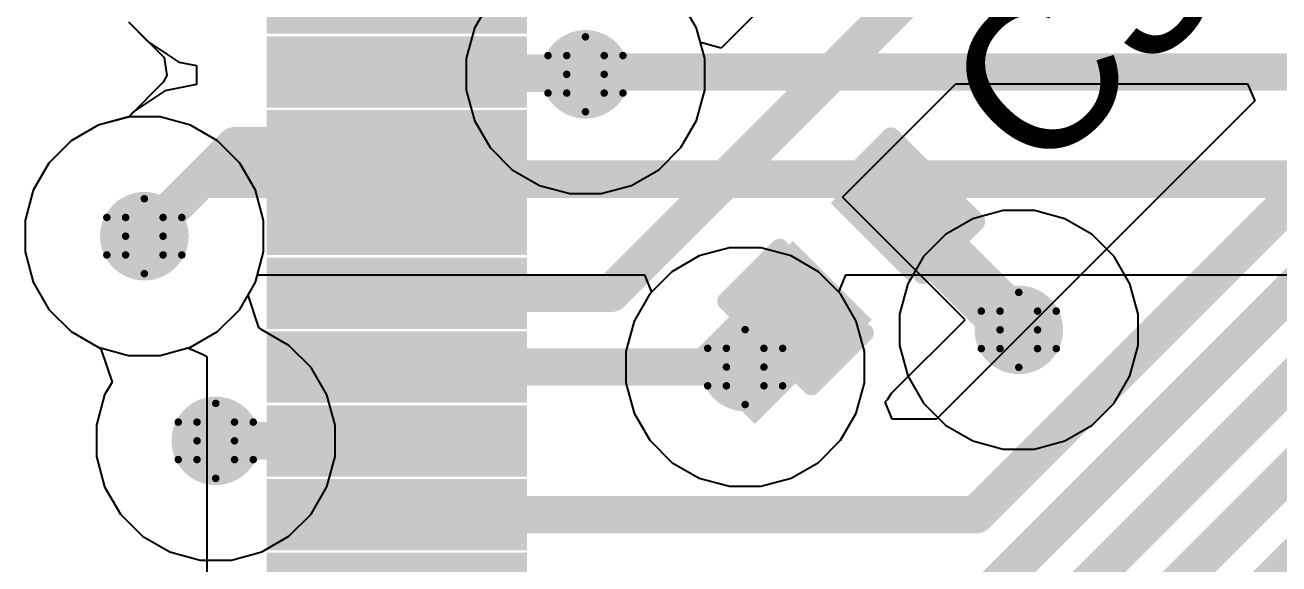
# Model space of a CAD drawing. Header units: inches. Extents: x -3 to 5437, y -3 to 5435.
# Drawn here: x 112.88 to 121.38, y 63.9 to 67.55 of the extents above; entities that cross this region are included whole.
import ezdxf

# ---------------------------------------------------------------- set-up
doc = ezdxf.new("R2010")
doc.units = ezdxf.units.IN
for name, color, linetype in [('Bottom Layer', 5, 'Continuous'), ('Drill Drawing', 1, 'Continuous'), ('GND', 16, 'Continuous'), ('PWR', 76, 'Continuous'), ('Top Layer', 1, 'Continuous'), ('Top Overlay', 2, 'Continuous'), ('Top Paste', 8, 'Continuous'), ('Top Solder', 216, 'Continuous'), ('Via Holes', 16, 'Continuous')]:
    doc.layers.add(name, color=color, linetype=linetype)
doc.styles.add('Arial', font='', dxfattribs={"height": 0.2})
doc.styles.get('Arial').set_extended_font_data('Arial')

# ---------------------------------------------------------------- blocks, each defined once
blk = doc.blocks.new('C___0402_52')
at = {"layer": 'Top Layer'}
for points in [[(-0.6985, -0.3175), (-0.6985, 0.3175), (-0.2413, 0.3175), (-0.2413, -0.3175)], [(0.2413, -0.3175), (0.2413, 0.3175), (0.6985, 0.3175), (0.6985, -0.3175)]]:
    blk.add_hatch(color=1, dxfattribs=at).paths.add_polyline_path(points)
at = {"layer": 'Top Paste'}
for points in [[(-0.6985, -0.3175), (-0.6985, 0.3175), (-0.2413, 0.3175), (-0.2413, -0.3175)], [(0.2413, -0.3175), (0.2413, 0.3175), (0.6985, 0.3175), (0.6985, -0.3175)]]:
    blk.add_hatch(color=8, dxfattribs=at).paths.add_polyline_path(points)
at = {"layer": 'Top Solder'}
for points in [[(-0.7585, -0.3775), (-0.7585, 0.3775), (-0.1813, 0.3775), (-0.1813, -0.3775)], [(0.1813, -0.3775), (0.1813, 0.3775), (0.7585, 0.3775), (0.7585, -0.3775)]]:
    blk.add_hatch(color=216, dxfattribs=at).paths.add_polyline_path(points)
at = {"layer": 'Top Overlay'}
for points in [[(-0.7874, 0.4064, 0.127, 0.127, 0), (-0.7874, -0.4064, 0.127, 0.127, 0)], [(-0.7874, 0.4064, 0.127, 0.127, 0), (-0.2794, 0.4064, 0.127, 0.127, 0)], [(0.2794, 0.4064, 0.127, 0.127, 0), (0.7874, 0.4064, 0.127, 0.127, 0)], [(0.7874, 0.4064, 0.127, 0.127, 0), (0.7874, -0.4064, 0.127, 0.127, 0)], [(-0.7874, -0.4064, 0.127, 0.127, 0), (-0.2794, -0.4064, 0.127, 0.127, 0)], [(0.2794, -0.4064, 0.127, 0.127, 0), (0.7874, -0.4064, 0.127, 0.127, 0)]]:
    blk.add_lwpolyline(points, format="xyseb", dxfattribs=at)
for points in [[(-0.8191, 0.4064, 0.0635, 0.0635, 1), (-0.7556, 0.4064, 0.0635, 0.0635, 1)], [(-0.8191, 0.4064, 0.0635, 0.0635, 1), (-0.7556, 0.4064, 0.0635, 0.0635, 1)], [(-0.3111, 0.4064, 0.0635, 0.0635, 1), (-0.2477, 0.4064, 0.0635, 0.0635, 1)], [(0.2477, 0.4064, 0.0635, 0.0635, 1), (0.3111, 0.4064, 0.0635, 0.0635, 1)], [(0.7556, 0.4064, 0.0635, 0.0635, 1), (0.8191, 0.4064, 0.0635, 0.0635, 1)], [(0.7556, 0.4064, 0.0635, 0.0635, 1), (0.8191, 0.4064, 0.0635, 0.0635, 1)], [(-0.8191, -0.4064, 0.0635, 0.0635, 1), (-0.7556, -0.4064, 0.0635, 0.0635, 1)], [(-0.8191, -0.4064, 0.0635, 0.0635, 1), (-0.7556, -0.4064, 0.0635, 0.0635, 1)], [(-0.3111, -0.4064, 0.0635, 0.0635, 1), (-0.2477, -0.4064, 0.0635, 0.0635, 1)], [(0.2477, -0.4064, 0.0635, 0.0635, 1), (0.3111, -0.4064, 0.0635, 0.0635, 1)], [(0.7556, -0.4064, 0.0635, 0.0635, 1), (0.8191, -0.4064, 0.0635, 0.0635, 1)], [(0.7556, -0.4064, 0.0635, 0.0635, 1), (0.8191, -0.4064, 0.0635, 0.0635, 1)]]:
    blk.add_lwpolyline(points, format="xyseb", close=True, dxfattribs=at)
blk = doc.blocks.new('LQFP_144_20_20__162')
at = {"layer": 'Top Layer'}
for points in [[(9.9, -1.11), (11.46, -1.11), (11.46, -1.39), (9.9, -1.39)], [(9.9, -1.61), (11.46, -1.61), (11.46, -1.89), (9.9, -1.89)], [(9.9, -2.11), (11.46, -2.11), (11.46, -2.39), (9.9, -2.39)], [(9.9, -2.61), (11.46, -2.61), (11.46, -2.89), (9.9, -2.89)], [(9.9, -3.11), (11.46, -3.11), (11.46, -3.39), (9.9, -3.39)], [(9.9, -3.61), (11.46, -3.61), (11.46, -3.89), (9.9, -3.89)], [(9.9, -4.11), (11.46, -4.11), (11.46, -4.39), (9.9, -4.39)]]:
    blk.add_hatch(color=1, dxfattribs=at).paths.add_polyline_path(points)
at = {"layer": 'Top Paste'}
for points in [[(9.9, -1.11), (11.46, -1.11), (11.46, -1.39), (9.9, -1.39)], [(9.9, -1.61), (11.46, -1.61), (11.46, -1.89), (9.9, -1.89)], [(9.9, -2.11), (11.46, -2.11), (11.46, -2.39), (9.9, -2.39)], [(9.9, -2.61), (11.46, -2.61), (11.46, -2.89), (9.9, -2.89)], [(9.9, -3.11), (11.46, -3.11), (11.46, -3.39), (9.9, -3.39)], [(9.9, -3.61), (11.46, -3.61), (11.46, -3.89), (9.9, -3.89)], [(9.9, -4.11), (11.46, -4.11), (11.46, -4.39), (9.9, -4.39)]]:
    blk.add_hatch(color=8, dxfattribs=at).paths.add_polyline_path(points)
at = {"layer": 'Top Solder'}
for points in [[(9.7984, -0.5084), (11.5616, -0.5084), (11.5616, -0.9916), (9.7984, -0.9916)], [(9.7984, -1.0084), (11.5616, -1.0084), (11.5616, -1.4916), (9.7984, -1.4916)], [(9.7984, -1.5084), (11.5616, -1.5084), (11.5616, -1.9916), (9.7984, -1.9916)], [(9.7984, -2.0084), (11.5616, -2.0084), (11.5616, -2.4916), (9.7984, -2.4916)], [(9.7984, -2.5084), (11.5616, -2.5084), (11.5616, -2.9916), (9.7984, -2.9916)], [(9.7984, -3.0084), (11.5616, -3.0084), (11.5616, -3.4916), (9.7984, -3.4916)], [(9.7984, -3.5084), (11.5616, -3.5084), (11.5616, -3.9916), (9.7984, -3.9916)], [(9.7984, -4.0084), (11.5616, -4.0084), (11.5616, -4.4916), (9.7984, -4.4916)], [(9.7984, -4.5084), (11.5616, -4.5084), (11.5616, -4.9916), (9.7984, -4.9916)]]:
    blk.add_hatch(color=216, dxfattribs=at).paths.add_polyline_path(points)

msp = doc.modelspace()

# ---------------------------------------------------------------- hatches: boundary and pattern name
at = {"layer": 'Bottom Layer'}
h = msp.add_hatch(color=5, dxfattribs=at)
edge = h.paths.add_edge_path()
edge.add_arc((116.6792, 67.2132), 0.3, 0, 360)
h = msp.add_hatch(color=5, dxfattribs=at)
edge = h.paths.add_edge_path()
edge.add_arc((113.6904, 66.1161), 0.3, 0, 360)
h = msp.add_hatch(color=5, dxfattribs=at)
edge = h.paths.add_edge_path()
edge.add_arc((119.615, 65.4815), 0.3, 0, 360)
h = msp.add_hatch(color=5, dxfattribs=at)
edge = h.paths.add_edge_path()
edge.add_arc((117.7611, 65.2293), 0.3, 0, 360)
h = msp.add_hatch(color=5, dxfattribs=at)
edge = h.paths.add_edge_path()
edge.add_arc((114.1743, 64.7293), 0.3, 0, 360)
at = {"layer": 'GND'}
h = msp.add_hatch(color=16, dxfattribs=at)
edge = h.paths.add_edge_path()
edge.add_arc((116.6792, 67.2132), 0.3, 0, 360)
h = msp.add_hatch(color=16, dxfattribs=at)
edge = h.paths.add_edge_path()
edge.add_arc((113.6904, 66.1161), 0.3, 0, 360)
h = msp.add_hatch(color=16, dxfattribs=at)
edge = h.paths.add_edge_path()
edge.add_arc((119.615, 65.4815), 0.3, 0, 360)
h = msp.add_hatch(color=16, dxfattribs=at)
edge = h.paths.add_edge_path()
edge.add_arc((117.7611, 65.2293), 0.3, 0, 360)
h = msp.add_hatch(color=16, dxfattribs=at)
edge = h.paths.add_edge_path()
edge.add_arc((114.1743, 64.7293), 0.3, 0, 360)
at = {"layer": 'PWR'}
h = msp.add_hatch(color=76, dxfattribs=at)
edge = h.paths.add_edge_path()
edge.add_arc((116.6792, 67.2132), 0.3, 0, 360)
h = msp.add_hatch(color=76, dxfattribs=at)
edge = h.paths.add_edge_path()
edge.add_arc((113.6904, 66.1161), 0.3, 0, 360)
h = msp.add_hatch(color=76, dxfattribs=at)
edge = h.paths.add_edge_path()
edge.add_arc((119.615, 65.4815), 0.3, 0, 360)
h = msp.add_hatch(color=76, dxfattribs=at)
edge = h.paths.add_edge_path()
edge.add_arc((117.7611, 65.2293), 0.3, 0, 360)
h = msp.add_hatch(color=76, dxfattribs=at)
edge = h.paths.add_edge_path()
edge.add_arc((114.1743, 64.7293), 0.3, 0, 360)
at = {"layer": 'Top Layer'}
h = msp.add_hatch(color=1, dxfattribs=at)
edge = h.paths.add_edge_path()
edge.add_arc((116.6792, 67.2132), 0.3, 0, 360)
h = msp.add_hatch(color=1, dxfattribs=at)
edge = h.paths.add_edge_path()
edge.add_arc((113.6904, 66.1161), 0.3, 0, 360)
msp.add_hatch(color=1, dxfattribs=at).paths.add_polyline_path([(118.3585, 65.3754), (117.9095, 65.8244), (117.3779, 65.2928), (117.8269, 64.8438)])
h = msp.add_hatch(color=1, dxfattribs=at)
edge = h.paths.add_edge_path()
edge.add_arc((119.615, 65.4815), 0.3, 0, 360)
h = msp.add_hatch(color=1, dxfattribs=at)
edge = h.paths.add_edge_path()
edge.add_arc((117.7611, 65.2293), 0.3, 0, 360)
h = msp.add_hatch(color=1, dxfattribs=at)
edge = h.paths.add_edge_path()
edge.add_arc((114.1743, 64.7293), 0.3, 0, 360)
at = {"layer": 'Via Holes'}
h = msp.add_hatch(color=7, dxfattribs=at)
edge = h.paths.add_edge_path()
edge.add_arc((116.6792, 67.2132), 0.15, 0, 360)
h = msp.add_hatch(color=7, dxfattribs=at)
edge = h.paths.add_edge_path()
edge.add_arc((113.6904, 66.1161), 0.15, 0, 360)
h = msp.add_hatch(color=7, dxfattribs=at)
edge = h.paths.add_edge_path()
edge.add_arc((119.615, 65.4815), 0.15, 0, 360)
h = msp.add_hatch(color=7, dxfattribs=at)
edge = h.paths.add_edge_path()
edge.add_arc((117.7611, 65.2293), 0.15, 0, 360)
h = msp.add_hatch(color=7, dxfattribs=at)
edge = h.paths.add_edge_path()
edge.add_arc((114.1743, 64.7293), 0.15, 0, 360)

# ---------------------------------------------------------------- linework, layer by layer
at = {"layer": 'Bottom Layer'}
for p, q in [((113.5823, 67.5693), (113.7152, 67.4364)), ((113.7152, 67.4364), (113.9252, 67.296)), ((113.9252, 67.296), (114.0429, 67.2726)), ((114.0429, 67.2726), (114.0429, 67.1431)), ((114.0429, 67.1431), (113.829, 67.1006)), ((113.829, 67.1006), (113.6189, 66.9602)), ((113.6189, 66.9602), (113.5823, 66.9236)), ((113.3785, 66.869), (113.1943, 66.7627)), ((113.5823, 66.9236), (113.3785, 66.869)), ((113.1943, 66.7627), (113.0438, 66.6122)), ((113.0438, 66.6122), (112.9375, 66.428)), ((112.9375, 66.428), (112.8824, 66.2225)), ((112.8824, 66.2225), (112.8824, 66.0097)), ((112.8824, 66.0097), (112.9375, 65.8042)), ((114.4433, 65.8042), (114.4569, 65.855)), ((114.4569, 65.855), (117.0782, 65.855)), ((117.0782, 65.855), (117.1268, 65.7377)), ((118.3954, 65.7377), (118.444, 65.855)), ((118.444, 65.855), (128.7723, 65.855)), ((112.9375, 65.8042), (113.0438, 65.62)), ((114.337, 65.62), (114.4433, 65.8042)), ((117.1146, 65.7254), (117.0082, 65.5411)), ((117.1268, 65.7377), (117.1146, 65.7254)), ((118.4077, 65.7254), (118.3954, 65.7377)), ((118.514, 65.5411), (118.4077, 65.7254)), ((113.0438, 65.62), (113.1943, 65.4695)), ((114.1865, 65.4695), (114.337, 65.62)), ((117.0082, 65.5411), (116.9531, 65.3356)), ((118.5691, 65.3356), (118.514, 65.5411)), ((113.1943, 65.4695), (113.3785, 65.3632)), ((114.0023, 65.3632), (114.1865, 65.4695)), ((113.3785, 65.3632), (113.584, 65.3081)), ((113.7968, 65.3081), (114.0023, 65.3632)), ((116.9531, 65.3356), (116.9531, 65.1229)), ((118.5691, 65.1229), (118.5691, 65.3356)), ((113.584, 65.3081), (113.7968, 65.3081)), ((116.9531, 65.1229), (117.0082, 64.9174)), ((118.514, 64.9174), (118.5691, 65.1229)), ((117.0082, 64.9174), (117.1146, 64.7331)), ((118.4077, 64.7331), (118.514, 64.9174)), ((117.1146, 64.7331), (117.265, 64.5827)), ((118.2572, 64.5827), (118.4077, 64.7331)), ((117.265, 64.5827), (117.4492, 64.4763)), ((118.073, 64.4763), (118.2572, 64.5827)), ((117.4492, 64.4763), (117.6547, 64.4213)), ((117.6547, 64.4213), (117.8675, 64.4213)), ((117.8675, 64.4213), (118.073, 64.4763))]:
    msp.add_line(p, q, dxfattribs=at)
for points in [[(116.6792, 67.2132, 0.254, 0.254, 0), (116.6953, 67.2293, 0.254, 0.254, 0)], [(116.6953, 67.2293, 0.254, 0.254, 0), (128.0753, 67.2293, 0.254, 0.254, 0)], [(113.6904, 66.1161, 0.254, 0.254, 0), (114.0767, 66.5024, 0.254, 0.254, 0)], [(114.0767, 66.5024, 0.254, 0.254, 0), (128.7723, 66.5024, 0.254, 0.254, 0)]]:
    msp.add_lwpolyline(points, format="xyseb", dxfattribs=at)
for points in [[(116.6157, 67.2132, 0.127, 0.127, 1), (116.7427, 67.2132, 0.127, 0.127, 1)], [(116.6318, 67.2293, 0.127, 0.127, 1), (116.7588, 67.2293, 0.127, 0.127, 1)], [(116.6318, 67.2293, 0.127, 0.127, 1), (116.7588, 67.2293, 0.127, 0.127, 1)], [(114.0132, 66.5024, 0.127, 0.127, 1), (114.1402, 66.5024, 0.127, 0.127, 1)], [(114.0132, 66.5024, 0.127, 0.127, 1), (114.1402, 66.5024, 0.127, 0.127, 1)], [(113.6269, 66.1161, 0.127, 0.127, 1), (113.7539, 66.1161, 0.127, 0.127, 1)]]:
    msp.add_lwpolyline(points, format="xyseb", close=True, dxfattribs=at)
at = {"layer": 'Drill Drawing'}
for points in [[(116.5522, 67.3402, 0.0508, 0.0508, 0), (116.6792, 67.4672, 0.0508, 0.0508, 0)], [(116.6792, 67.4672, 0.0508, 0.0508, 0), (116.8062, 67.3402, 0.0508, 0.0508, 0)], [(116.4252, 67.3402, 0.0508, 0.0508, 0), (116.5522, 67.2132, 0.0508, 0.0508, 0)], [(116.4252, 67.3402, 0.0508, 0.0508, 0), (116.5522, 67.3402, 0.0508, 0.0508, 0)], [(116.8062, 67.3402, 0.0508, 0.0508, 0), (116.9332, 67.3402, 0.0508, 0.0508, 0)], [(116.8062, 67.2132, 0.0508, 0.0508, 0), (116.9332, 67.3402, 0.0508, 0.0508, 0)], [(116.4252, 67.0862, 0.0508, 0.0508, 0), (116.5522, 67.2132, 0.0508, 0.0508, 0)], [(116.8062, 67.2132, 0.0508, 0.0508, 0), (116.9332, 67.0862, 0.0508, 0.0508, 0)], [(116.4252, 67.0862, 0.0508, 0.0508, 0), (116.5522, 67.0862, 0.0508, 0.0508, 0)], [(116.5522, 67.0862, 0.0508, 0.0508, 0), (116.6792, 66.9592, 0.0508, 0.0508, 0)], [(116.6792, 66.9592, 0.0508, 0.0508, 0), (116.8062, 67.0862, 0.0508, 0.0508, 0)], [(116.8062, 67.0862, 0.0508, 0.0508, 0), (116.9332, 67.0862, 0.0508, 0.0508, 0)], [(113.5634, 66.2431, 0.0508, 0.0508, 0), (113.6904, 66.3701, 0.0508, 0.0508, 0)], [(113.6904, 66.3701, 0.0508, 0.0508, 0), (113.8174, 66.2431, 0.0508, 0.0508, 0)], [(113.4364, 66.2431, 0.0508, 0.0508, 0), (113.5634, 66.1161, 0.0508, 0.0508, 0)], [(113.4364, 66.2431, 0.0508, 0.0508, 0), (113.5634, 66.2431, 0.0508, 0.0508, 0)], [(113.8174, 66.2431, 0.0508, 0.0508, 0), (113.9444, 66.2431, 0.0508, 0.0508, 0)], [(113.8174, 66.1161, 0.0508, 0.0508, 0), (113.9444, 66.2431, 0.0508, 0.0508, 0)], [(113.4364, 65.9891, 0.0508, 0.0508, 0), (113.5634, 66.1161, 0.0508, 0.0508, 0)], [(113.8174, 66.1161, 0.0508, 0.0508, 0), (113.9444, 65.9891, 0.0508, 0.0508, 0)], [(113.4364, 65.9891, 0.0508, 0.0508, 0), (113.5634, 65.9891, 0.0508, 0.0508, 0)], [(113.5634, 65.9891, 0.0508, 0.0508, 0), (113.6904, 65.8621, 0.0508, 0.0508, 0)], [(113.6904, 65.8621, 0.0508, 0.0508, 0), (113.8174, 65.9891, 0.0508, 0.0508, 0)], [(113.8174, 65.9891, 0.0508, 0.0508, 0), (113.9444, 65.9891, 0.0508, 0.0508, 0)], [(119.488, 65.6085, 0.0508, 0.0508, 0), (119.615, 65.7355, 0.0508, 0.0508, 0)], [(119.615, 65.7355, 0.0508, 0.0508, 0), (119.742, 65.6085, 0.0508, 0.0508, 0)], [(119.361, 65.6085, 0.0508, 0.0508, 0), (119.488, 65.4815, 0.0508, 0.0508, 0)], [(119.361, 65.6085, 0.0508, 0.0508, 0), (119.488, 65.6085, 0.0508, 0.0508, 0)], [(119.742, 65.6085, 0.0508, 0.0508, 0), (119.869, 65.6085, 0.0508, 0.0508, 0)], [(119.742, 65.4815, 0.0508, 0.0508, 0), (119.869, 65.6085, 0.0508, 0.0508, 0)], [(117.6341, 65.3563, 0.0508, 0.0508, 0), (117.7611, 65.4833, 0.0508, 0.0508, 0)], [(117.7611, 65.4833, 0.0508, 0.0508, 0), (117.8881, 65.3563, 0.0508, 0.0508, 0)], [(119.361, 65.3545, 0.0508, 0.0508, 0), (119.488, 65.4815, 0.0508, 0.0508, 0)], [(119.742, 65.4815, 0.0508, 0.0508, 0), (119.869, 65.3545, 0.0508, 0.0508, 0)], [(117.5071, 65.3563, 0.0508, 0.0508, 0), (117.6341, 65.2293, 0.0508, 0.0508, 0)], [(117.5071, 65.3563, 0.0508, 0.0508, 0), (117.6341, 65.3563, 0.0508, 0.0508, 0)], [(117.8881, 65.3563, 0.0508, 0.0508, 0), (118.0151, 65.3563, 0.0508, 0.0508, 0)], [(117.8881, 65.2293, 0.0508, 0.0508, 0), (118.0151, 65.3563, 0.0508, 0.0508, 0)], [(119.361, 65.3545, 0.0508, 0.0508, 0), (119.488, 65.3545, 0.0508, 0.0508, 0)], [(119.488, 65.3545, 0.0508, 0.0508, 0), (119.615, 65.2275, 0.0508, 0.0508, 0)], [(119.615, 65.2275, 0.0508, 0.0508, 0), (119.742, 65.3545, 0.0508, 0.0508, 0)], [(119.742, 65.3545, 0.0508, 0.0508, 0), (119.869, 65.3545, 0.0508, 0.0508, 0)], [(117.5071, 65.1023, 0.0508, 0.0508, 0), (117.6341, 65.2293, 0.0508, 0.0508, 0)], [(117.8881, 65.2293, 0.0508, 0.0508, 0), (118.0151, 65.1023, 0.0508, 0.0508, 0)], [(117.5071, 65.1023, 0.0508, 0.0508, 0), (117.6341, 65.1023, 0.0508, 0.0508, 0)], [(117.6341, 65.1023, 0.0508, 0.0508, 0), (117.7611, 64.9753, 0.0508, 0.0508, 0)], [(117.7611, 64.9753, 0.0508, 0.0508, 0), (117.8881, 65.1023, 0.0508, 0.0508, 0)], [(117.8881, 65.1023, 0.0508, 0.0508, 0), (118.0151, 65.1023, 0.0508, 0.0508, 0)], [(114.0473, 64.8563, 0.0508, 0.0508, 0), (114.1743, 64.9833, 0.0508, 0.0508, 0)], [(114.1743, 64.9833, 0.0508, 0.0508, 0), (114.3013, 64.8563, 0.0508, 0.0508, 0)], [(113.9203, 64.8563, 0.0508, 0.0508, 0), (114.0473, 64.7293, 0.0508, 0.0508, 0)], [(113.9203, 64.8563, 0.0508, 0.0508, 0), (114.0473, 64.8563, 0.0508, 0.0508, 0)], [(114.3013, 64.8563, 0.0508, 0.0508, 0), (114.4283, 64.8563, 0.0508, 0.0508, 0)], [(114.3013, 64.7293, 0.0508, 0.0508, 0), (114.4283, 64.8563, 0.0508, 0.0508, 0)], [(113.9203, 64.6023, 0.0508, 0.0508, 0), (114.0473, 64.7293, 0.0508, 0.0508, 0)], [(114.3013, 64.7293, 0.0508, 0.0508, 0), (114.4283, 64.6023, 0.0508, 0.0508, 0)], [(113.9203, 64.6023, 0.0508, 0.0508, 0), (114.0473, 64.6023, 0.0508, 0.0508, 0)], [(114.0473, 64.6023, 0.0508, 0.0508, 0), (114.1743, 64.4753, 0.0508, 0.0508, 0)], [(114.1743, 64.4753, 0.0508, 0.0508, 0), (114.3013, 64.6023, 0.0508, 0.0508, 0)], [(114.3013, 64.6023, 0.0508, 0.0508, 0), (114.4283, 64.6023, 0.0508, 0.0508, 0)]]:
    msp.add_lwpolyline(points, format="xyseb", dxfattribs=at)
for points in [[(116.6665, 67.4672, 0.0254, 0.0254, 1), (116.6919, 67.4672, 0.0254, 0.0254, 1)], [(116.6665, 67.4672, 0.0254, 0.0254, 1), (116.6919, 67.4672, 0.0254, 0.0254, 1)], [(116.4125, 67.3402, 0.0254, 0.0254, 1), (116.4379, 67.3402, 0.0254, 0.0254, 1)], [(116.4125, 67.3402, 0.0254, 0.0254, 1), (116.4379, 67.3402, 0.0254, 0.0254, 1)], [(116.5395, 67.3402, 0.0254, 0.0254, 1), (116.5649, 67.3402, 0.0254, 0.0254, 1)], [(116.5395, 67.3402, 0.0254, 0.0254, 1), (116.5649, 67.3402, 0.0254, 0.0254, 1)], [(116.7935, 67.3402, 0.0254, 0.0254, 1), (116.8189, 67.3402, 0.0254, 0.0254, 1)], [(116.7935, 67.3402, 0.0254, 0.0254, 1), (116.8189, 67.3402, 0.0254, 0.0254, 1)], [(116.9205, 67.3402, 0.0254, 0.0254, 1), (116.9459, 67.3402, 0.0254, 0.0254, 1)], [(116.9205, 67.3402, 0.0254, 0.0254, 1), (116.9459, 67.3402, 0.0254, 0.0254, 1)], [(116.5395, 67.2132, 0.0254, 0.0254, 1), (116.5649, 67.2132, 0.0254, 0.0254, 1)], [(116.5395, 67.2132, 0.0254, 0.0254, 1), (116.5649, 67.2132, 0.0254, 0.0254, 1)], [(116.7935, 67.2132, 0.0254, 0.0254, 1), (116.8189, 67.2132, 0.0254, 0.0254, 1)], [(116.7935, 67.2132, 0.0254, 0.0254, 1), (116.8189, 67.2132, 0.0254, 0.0254, 1)], [(116.4125, 67.0862, 0.0254, 0.0254, 1), (116.4379, 67.0862, 0.0254, 0.0254, 1)], [(116.4125, 67.0862, 0.0254, 0.0254, 1), (116.4379, 67.0862, 0.0254, 0.0254, 1)], [(116.5395, 67.0862, 0.0254, 0.0254, 1), (116.5649, 67.0862, 0.0254, 0.0254, 1)], [(116.5395, 67.0862, 0.0254, 0.0254, 1), (116.5649, 67.0862, 0.0254, 0.0254, 1)], [(116.7935, 67.0862, 0.0254, 0.0254, 1), (116.8189, 67.0862, 0.0254, 0.0254, 1)], [(116.7935, 67.0862, 0.0254, 0.0254, 1), (116.8189, 67.0862, 0.0254, 0.0254, 1)], [(116.9205, 67.0862, 0.0254, 0.0254, 1), (116.9459, 67.0862, 0.0254, 0.0254, 1)], [(116.9205, 67.0862, 0.0254, 0.0254, 1), (116.9459, 67.0862, 0.0254, 0.0254, 1)], [(116.6665, 66.9592, 0.0254, 0.0254, 1), (116.6919, 66.9592, 0.0254, 0.0254, 1)], [(116.6665, 66.9592, 0.0254, 0.0254, 1), (116.6919, 66.9592, 0.0254, 0.0254, 1)], [(113.6777, 66.3701, 0.0254, 0.0254, 1), (113.7031, 66.3701, 0.0254, 0.0254, 1)], [(113.6777, 66.3701, 0.0254, 0.0254, 1), (113.7031, 66.3701, 0.0254, 0.0254, 1)], [(113.4237, 66.2431, 0.0254, 0.0254, 1), (113.4491, 66.2431, 0.0254, 0.0254, 1)], [(113.4237, 66.2431, 0.0254, 0.0254, 1), (113.4491, 66.2431, 0.0254, 0.0254, 1)], [(113.5507, 66.2431, 0.0254, 0.0254, 1), (113.5761, 66.2431, 0.0254, 0.0254, 1)], [(113.5507, 66.2431, 0.0254, 0.0254, 1), (113.5761, 66.2431, 0.0254, 0.0254, 1)], [(113.8047, 66.2431, 0.0254, 0.0254, 1), (113.8301, 66.2431, 0.0254, 0.0254, 1)], [(113.8047, 66.2431, 0.0254, 0.0254, 1), (113.8301, 66.2431, 0.0254, 0.0254, 1)], [(113.9317, 66.2431, 0.0254, 0.0254, 1), (113.9571, 66.2431, 0.0254, 0.0254, 1)], [(113.9317, 66.2431, 0.0254, 0.0254, 1), (113.9571, 66.2431, 0.0254, 0.0254, 1)], [(113.5507, 66.1161, 0.0254, 0.0254, 1), (113.5761, 66.1161, 0.0254, 0.0254, 1)], [(113.5507, 66.1161, 0.0254, 0.0254, 1), (113.5761, 66.1161, 0.0254, 0.0254, 1)], [(113.8047, 66.1161, 0.0254, 0.0254, 1), (113.8301, 66.1161, 0.0254, 0.0254, 1)], [(113.8047, 66.1161, 0.0254, 0.0254, 1), (113.8301, 66.1161, 0.0254, 0.0254, 1)], [(113.4237, 65.9891, 0.0254, 0.0254, 1), (113.4491, 65.9891, 0.0254, 0.0254, 1)], [(113.4237, 65.9891, 0.0254, 0.0254, 1), (113.4491, 65.9891, 0.0254, 0.0254, 1)], [(113.5507, 65.9891, 0.0254, 0.0254, 1), (113.5761, 65.9891, 0.0254, 0.0254, 1)], [(113.5507, 65.9891, 0.0254, 0.0254, 1), (113.5761, 65.9891, 0.0254, 0.0254, 1)], [(113.8047, 65.9891, 0.0254, 0.0254, 1), (113.8301, 65.9891, 0.0254, 0.0254, 1)], [(113.8047, 65.9891, 0.0254, 0.0254, 1), (113.8301, 65.9891, 0.0254, 0.0254, 1)], [(113.9317, 65.9891, 0.0254, 0.0254, 1), (113.9571, 65.9891, 0.0254, 0.0254, 1)], [(113.9317, 65.9891, 0.0254, 0.0254, 1), (113.9571, 65.9891, 0.0254, 0.0254, 1)], [(113.6777, 65.8621, 0.0254, 0.0254, 1), (113.7031, 65.8621, 0.0254, 0.0254, 1)], [(113.6777, 65.8621, 0.0254, 0.0254, 1), (113.7031, 65.8621, 0.0254, 0.0254, 1)], [(119.6023, 65.7355, 0.0254, 0.0254, 1), (119.6277, 65.7355, 0.0254, 0.0254, 1)], [(119.6023, 65.7355, 0.0254, 0.0254, 1), (119.6277, 65.7355, 0.0254, 0.0254, 1)], [(119.3483, 65.6085, 0.0254, 0.0254, 1), (119.3737, 65.6085, 0.0254, 0.0254, 1)], [(119.3483, 65.6085, 0.0254, 0.0254, 1), (119.3737, 65.6085, 0.0254, 0.0254, 1)], [(119.4753, 65.6085, 0.0254, 0.0254, 1), (119.5007, 65.6085, 0.0254, 0.0254, 1)], [(119.4753, 65.6085, 0.0254, 0.0254, 1), (119.5007, 65.6085, 0.0254, 0.0254, 1)], [(119.7293, 65.6085, 0.0254, 0.0254, 1), (119.7547, 65.6085, 0.0254, 0.0254, 1)], [(119.7293, 65.6085, 0.0254, 0.0254, 1), (119.7547, 65.6085, 0.0254, 0.0254, 1)], [(119.8563, 65.6085, 0.0254, 0.0254, 1), (119.8817, 65.6085, 0.0254, 0.0254, 1)], [(119.8563, 65.6085, 0.0254, 0.0254, 1), (119.8817, 65.6085, 0.0254, 0.0254, 1)], [(117.7484, 65.4833, 0.0254, 0.0254, 1), (117.7738, 65.4833, 0.0254, 0.0254, 1)], [(117.7484, 65.4833, 0.0254, 0.0254, 1), (117.7738, 65.4833, 0.0254, 0.0254, 1)], [(119.4753, 65.4815, 0.0254, 0.0254, 1), (119.5007, 65.4815, 0.0254, 0.0254, 1)], [(119.4753, 65.4815, 0.0254, 0.0254, 1), (119.5007, 65.4815, 0.0254, 0.0254, 1)], [(119.7293, 65.4815, 0.0254, 0.0254, 1), (119.7547, 65.4815, 0.0254, 0.0254, 1)], [(119.7293, 65.4815, 0.0254, 0.0254, 1), (119.7547, 65.4815, 0.0254, 0.0254, 1)], [(117.4944, 65.3563, 0.0254, 0.0254, 1), (117.5198, 65.3563, 0.0254, 0.0254, 1)], [(117.4944, 65.3563, 0.0254, 0.0254, 1), (117.5198, 65.3563, 0.0254, 0.0254, 1)], [(117.6214, 65.3563, 0.0254, 0.0254, 1), (117.6468, 65.3563, 0.0254, 0.0254, 1)], [(117.6214, 65.3563, 0.0254, 0.0254, 1), (117.6468, 65.3563, 0.0254, 0.0254, 1)], [(117.8754, 65.3563, 0.0254, 0.0254, 1), (117.9008, 65.3563, 0.0254, 0.0254, 1)], [(117.8754, 65.3563, 0.0254, 0.0254, 1), (117.9008, 65.3563, 0.0254, 0.0254, 1)], [(118.0024, 65.3563, 0.0254, 0.0254, 1), (118.0278, 65.3563, 0.0254, 0.0254, 1)], [(118.0024, 65.3563, 0.0254, 0.0254, 1), (118.0278, 65.3563, 0.0254, 0.0254, 1)], [(119.3483, 65.3545, 0.0254, 0.0254, 1), (119.3737, 65.3545, 0.0254, 0.0254, 1)], [(119.3483, 65.3545, 0.0254, 0.0254, 1), (119.3737, 65.3545, 0.0254, 0.0254, 1)], [(119.4753, 65.3545, 0.0254, 0.0254, 1), (119.5007, 65.3545, 0.0254, 0.0254, 1)], [(119.4753, 65.3545, 0.0254, 0.0254, 1), (119.5007, 65.3545, 0.0254, 0.0254, 1)], [(119.7293, 65.3545, 0.0254, 0.0254, 1), (119.7547, 65.3545, 0.0254, 0.0254, 1)], [(119.7293, 65.3545, 0.0254, 0.0254, 1), (119.7547, 65.3545, 0.0254, 0.0254, 1)], [(119.8563, 65.3545, 0.0254, 0.0254, 1), (119.8817, 65.3545, 0.0254, 0.0254, 1)], [(119.8563, 65.3545, 0.0254, 0.0254, 1), (119.8817, 65.3545, 0.0254, 0.0254, 1)], [(117.6214, 65.2293, 0.0254, 0.0254, 1), (117.6468, 65.2293, 0.0254, 0.0254, 1)], [(117.6214, 65.2293, 0.0254, 0.0254, 1), (117.6468, 65.2293, 0.0254, 0.0254, 1)], [(117.8754, 65.2293, 0.0254, 0.0254, 1), (117.9008, 65.2293, 0.0254, 0.0254, 1)], [(117.8754, 65.2293, 0.0254, 0.0254, 1), (117.9008, 65.2293, 0.0254, 0.0254, 1)], [(119.6023, 65.2275, 0.0254, 0.0254, 1), (119.6277, 65.2275, 0.0254, 0.0254, 1)], [(119.6023, 65.2275, 0.0254, 0.0254, 1), (119.6277, 65.2275, 0.0254, 0.0254, 1)], [(117.4944, 65.1023, 0.0254, 0.0254, 1), (117.5198, 65.1023, 0.0254, 0.0254, 1)], [(117.4944, 65.1023, 0.0254, 0.0254, 1), (117.5198, 65.1023, 0.0254, 0.0254, 1)], [(117.6214, 65.1023, 0.0254, 0.0254, 1), (117.6468, 65.1023, 0.0254, 0.0254, 1)], [(117.6214, 65.1023, 0.0254, 0.0254, 1), (117.6468, 65.1023, 0.0254, 0.0254, 1)], [(117.8754, 65.1023, 0.0254, 0.0254, 1), (117.9008, 65.1023, 0.0254, 0.0254, 1)], [(117.8754, 65.1023, 0.0254, 0.0254, 1), (117.9008, 65.1023, 0.0254, 0.0254, 1)], [(118.0024, 65.1023, 0.0254, 0.0254, 1), (118.0278, 65.1023, 0.0254, 0.0254, 1)], [(118.0024, 65.1023, 0.0254, 0.0254, 1), (118.0278, 65.1023, 0.0254, 0.0254, 1)], [(114.1616, 64.9833, 0.0254, 0.0254, 1), (114.187, 64.9833, 0.0254, 0.0254, 1)], [(114.1616, 64.9833, 0.0254, 0.0254, 1), (114.187, 64.9833, 0.0254, 0.0254, 1)], [(117.7484, 64.9753, 0.0254, 0.0254, 1), (117.7738, 64.9753, 0.0254, 0.0254, 1)], [(117.7484, 64.9753, 0.0254, 0.0254, 1), (117.7738, 64.9753, 0.0254, 0.0254, 1)], [(113.9076, 64.8563, 0.0254, 0.0254, 1), (113.933, 64.8563, 0.0254, 0.0254, 1)], [(113.9076, 64.8563, 0.0254, 0.0254, 1), (113.933, 64.8563, 0.0254, 0.0254, 1)], [(114.0346, 64.8563, 0.0254, 0.0254, 1), (114.06, 64.8563, 0.0254, 0.0254, 1)], [(114.0346, 64.8563, 0.0254, 0.0254, 1), (114.06, 64.8563, 0.0254, 0.0254, 1)], [(114.2886, 64.8563, 0.0254, 0.0254, 1), (114.314, 64.8563, 0.0254, 0.0254, 1)], [(114.2886, 64.8563, 0.0254, 0.0254, 1), (114.314, 64.8563, 0.0254, 0.0254, 1)], [(114.4156, 64.8563, 0.0254, 0.0254, 1), (114.441, 64.8563, 0.0254, 0.0254, 1)], [(114.4156, 64.8563, 0.0254, 0.0254, 1), (114.441, 64.8563, 0.0254, 0.0254, 1)], [(114.0346, 64.7293, 0.0254, 0.0254, 1), (114.06, 64.7293, 0.0254, 0.0254, 1)], [(114.0346, 64.7293, 0.0254, 0.0254, 1), (114.06, 64.7293, 0.0254, 0.0254, 1)], [(114.2886, 64.7293, 0.0254, 0.0254, 1), (114.314, 64.7293, 0.0254, 0.0254, 1)], [(114.2886, 64.7293, 0.0254, 0.0254, 1), (114.314, 64.7293, 0.0254, 0.0254, 1)], [(113.9076, 64.6023, 0.0254, 0.0254, 1), (113.933, 64.6023, 0.0254, 0.0254, 1)], [(113.9076, 64.6023, 0.0254, 0.0254, 1), (113.933, 64.6023, 0.0254, 0.0254, 1)], [(114.0346, 64.6023, 0.0254, 0.0254, 1), (114.06, 64.6023, 0.0254, 0.0254, 1)], [(114.0346, 64.6023, 0.0254, 0.0254, 1), (114.06, 64.6023, 0.0254, 0.0254, 1)], [(114.2886, 64.6023, 0.0254, 0.0254, 1), (114.314, 64.6023, 0.0254, 0.0254, 1)], [(114.2886, 64.6023, 0.0254, 0.0254, 1), (114.314, 64.6023, 0.0254, 0.0254, 1)], [(114.4156, 64.6023, 0.0254, 0.0254, 1), (114.441, 64.6023, 0.0254, 0.0254, 1)], [(114.4156, 64.6023, 0.0254, 0.0254, 1), (114.441, 64.6023, 0.0254, 0.0254, 1)], [(114.1616, 64.4753, 0.0254, 0.0254, 1), (114.187, 64.4753, 0.0254, 0.0254, 1)], [(114.1616, 64.4753, 0.0254, 0.0254, 1), (114.187, 64.4753, 0.0254, 0.0254, 1)]]:
    msp.add_lwpolyline(points, format="xyseb", close=True, dxfattribs=at)
at = {"layer": 'GND'}
for p, q in [((116.0326, 67.7093), (115.9263, 67.5251)), ((117.4321, 67.5251), (117.3258, 67.7093)), ((115.9263, 67.5251), (115.8712, 67.3196)), ((117.4872, 67.3196), (117.4321, 67.5251)), ((115.8712, 67.3196), (115.8712, 67.1068)), ((117.4872, 67.1068), (117.4872, 67.3196)), ((115.8712, 67.1068), (115.9263, 66.9013)), ((117.4321, 66.9013), (117.4872, 67.1068)), ((113.3785, 66.869), (113.1943, 66.7627)), ((113.584, 66.9241), (113.3785, 66.869)), ((113.7968, 66.9241), (113.584, 66.9241)), ((114.0023, 66.869), (113.7968, 66.9241)), ((114.1865, 66.7627), (114.0023, 66.869)), ((115.9263, 66.9013), (116.0326, 66.7171)), ((117.3258, 66.7171), (117.4321, 66.9013)), ((113.1943, 66.7627), (113.0438, 66.6122)), ((114.337, 66.6122), (114.1865, 66.7627)), ((116.0326, 66.7171), (116.1831, 66.5666)), ((117.1753, 66.5666), (117.3258, 66.7171)), ((113.0438, 66.6122), (112.9375, 66.428)), ((114.4433, 66.428), (114.337, 66.6122)), ((116.1831, 66.5666), (116.3673, 66.4603)), ((116.9911, 66.4603), (117.1753, 66.5666)), ((116.3673, 66.4603), (116.5728, 66.4052)), ((116.7856, 66.4052), (116.9911, 66.4603)), ((112.9375, 66.428), (112.8824, 66.2225)), ((114.4984, 66.2225), (114.4433, 66.428)), ((116.5728, 66.4052), (116.7856, 66.4052)), ((112.8824, 66.2225), (112.8824, 66.0097)), ((114.4984, 66.0097), (114.4984, 66.2225)), ((112.8824, 66.0097), (112.9375, 65.8042)), ((114.4433, 65.8042), (114.4984, 66.0097)), ((117.6547, 66.0373), (117.4492, 65.9822)), ((117.8675, 66.0373), (117.6547, 66.0373)), ((118.073, 65.9822), (117.8675, 66.0373)), ((117.4492, 65.9822), (117.265, 65.8758)), ((118.2572, 65.8758), (118.073, 65.9822)), ((117.265, 65.8758), (117.1146, 65.7254)), ((118.4077, 65.7254), (118.2572, 65.8758)), ((112.9375, 65.8042), (113.0438, 65.62)), ((114.337, 65.62), (114.4433, 65.8042)), ((117.1146, 65.7254), (117.0082, 65.5411)), ((118.514, 65.5411), (118.4077, 65.7254)), ((113.0438, 65.62), (113.1943, 65.4695)), ((114.1865, 65.4695), (114.337, 65.62)), ((117.0082, 65.5411), (116.9531, 65.3356)), ((118.5691, 65.3356), (118.514, 65.5411)), ((113.1943, 65.4695), (113.3785, 65.3632)), ((114.0023, 65.3632), (114.1865, 65.4695)), ((113.3785, 65.3632), (113.584, 65.3081)), ((113.7968, 65.3081), (114.0023, 65.3632)), ((116.9531, 65.3356), (116.9531, 65.1229)), ((118.5691, 65.1229), (118.5691, 65.3356)), ((113.584, 65.3081), (113.7968, 65.3081)), ((116.9531, 65.1229), (117.0082, 64.9174)), ((118.514, 64.9174), (118.5691, 65.1229)), ((117.0082, 64.9174), (117.1146, 64.7331)), ((118.4077, 64.7331), (118.514, 64.9174)), ((117.1146, 64.7331), (117.265, 64.5827)), ((118.2572, 64.5827), (118.4077, 64.7331)), ((117.265, 64.5827), (117.4492, 64.4763)), ((118.073, 64.4763), (118.2572, 64.5827)), ((117.4492, 64.4763), (117.6547, 64.4213)), ((117.6547, 64.4213), (117.8675, 64.4213)), ((117.8675, 64.4213), (118.073, 64.4763))]:
    msp.add_line(p, q, dxfattribs=at)
at = {"layer": 'PWR'}
for p, q in [((116.0326, 67.7093), (115.9263, 67.5251)), ((117.4321, 67.5251), (117.3258, 67.7093)), ((115.9263, 67.5251), (115.8712, 67.3196)), ((117.4872, 67.3196), (117.4321, 67.5251)), ((115.8712, 67.3196), (115.8712, 67.1068)), ((117.4872, 67.1068), (117.4872, 67.3196)), ((115.8712, 67.1068), (115.9263, 66.9013)), ((117.4321, 66.9013), (117.4872, 67.1068)), ((113.3785, 66.869), (113.1943, 66.7627)), ((113.584, 66.9241), (113.3785, 66.869)), ((113.7968, 66.9241), (113.584, 66.9241)), ((114.0023, 66.869), (113.7968, 66.9241)), ((114.1865, 66.7627), (114.0023, 66.869)), ((115.9263, 66.9013), (116.0326, 66.7171)), ((117.3258, 66.7171), (117.4321, 66.9013)), ((113.1943, 66.7627), (113.0438, 66.6122)), ((114.337, 66.6122), (114.1865, 66.7627)), ((116.0326, 66.7171), (116.1831, 66.5666)), ((117.1753, 66.5666), (117.3258, 66.7171)), ((113.0438, 66.6122), (112.9375, 66.428)), ((114.4433, 66.428), (114.337, 66.6122)), ((116.1831, 66.5666), (116.3673, 66.4603)), ((116.9911, 66.4603), (117.1753, 66.5666)), ((116.3673, 66.4603), (116.5728, 66.4052)), ((116.7856, 66.4052), (116.9911, 66.4603)), ((112.9375, 66.428), (112.8824, 66.2225)), ((114.4984, 66.2225), (114.4433, 66.428)), ((116.5728, 66.4052), (116.7856, 66.4052)), ((119.5087, 66.2895), (119.3031, 66.2345)), ((119.7214, 66.2895), (119.5087, 66.2895)), ((119.9269, 66.2345), (119.7214, 66.2895)), ((112.8824, 66.2225), (112.8824, 66.0097)), ((114.4984, 66.0097), (114.4984, 66.2225)), ((119.3031, 66.2345), (119.1189, 66.1281)), ((120.1111, 66.1281), (119.9269, 66.2345)), ((119.1189, 66.1281), (118.9685, 65.9776)), ((120.2616, 65.9776), (120.1111, 66.1281)), ((112.8824, 66.0097), (112.9375, 65.8042)), ((114.4433, 65.8042), (114.4984, 66.0097)), ((118.9685, 65.9776), (118.8621, 65.7934)), ((120.368, 65.7934), (120.2616, 65.9776)), ((112.9375, 65.8042), (113.0438, 65.62)), ((114.3933, 65.7175), (114.4433, 65.8042)), ((118.8621, 65.7934), (118.807, 65.5879)), ((120.423, 65.5879), (120.368, 65.7934)), ((114.467, 65.4983), (114.3933, 65.7175)), ((113.0438, 65.62), (113.1943, 65.4695)), ((118.807, 65.5879), (118.807, 65.3751)), ((120.423, 65.3751), (120.423, 65.5879)), ((114.4834, 65.483), (114.467, 65.4983)), ((113.1943, 65.4695), (113.3785, 65.3632)), ((114.4862, 65.4822), (114.4834, 65.483)), ((114.6704, 65.3758), (114.4862, 65.4822)), ((113.3785, 65.3632), (113.3813, 65.3624)), ((113.3813, 65.3624), (113.3977, 65.3471)), ((113.3977, 65.3471), (113.4715, 65.1279)), ((114.8209, 65.2254), (114.6704, 65.3758)), ((118.807, 65.3751), (118.8621, 65.1696)), ((120.368, 65.1696), (120.423, 65.3751)), ((114.9273, 65.0412), (114.8209, 65.2254)), ((118.8621, 65.1696), (118.9685, 64.9854)), ((120.2616, 64.9854), (120.368, 65.1696)), ((113.4715, 65.1279), (113.4214, 65.0412)), ((113.4214, 65.0412), (113.3663, 64.8356)), ((114.9823, 64.8356), (114.9273, 65.0412)), ((118.9685, 64.9854), (119.1189, 64.835)), ((120.1111, 64.835), (120.2616, 64.9854)), ((113.3663, 64.8356), (113.3663, 64.6229)), ((114.9823, 64.6229), (114.9823, 64.8356)), ((119.1189, 64.835), (119.3031, 64.7286)), ((119.9269, 64.7286), (120.1111, 64.835)), ((119.3031, 64.7286), (119.5087, 64.6735)), ((119.5087, 64.6735), (119.7214, 64.6735)), ((119.7214, 64.6735), (119.9269, 64.7286)), ((113.3663, 64.6229), (113.4214, 64.4174)), ((114.9273, 64.4174), (114.9823, 64.6229)), ((113.4214, 64.4174), (113.5278, 64.2332)), ((114.8209, 64.2332), (114.9273, 64.4174)), ((113.5278, 64.2332), (113.6782, 64.0827)), ((114.6704, 64.0827), (114.8209, 64.2332)), ((113.6782, 64.0827), (113.8624, 63.9763)), ((114.4862, 63.9763), (114.6704, 64.0827)), ((113.8624, 63.9763), (114.068, 63.9213)), ((114.2807, 63.9213), (114.4862, 63.9763)), ((114.068, 63.9213), (114.2807, 63.9213))]:
    msp.add_line(p, q, dxfattribs=at)
at = {"layer": 'Top Layer'}
for p, q in [((118.4631, 68.2551), (117.5994, 67.3914)), ((117.4321, 67.5251), (117.3258, 67.7093)), ((113.5823, 67.5693), (113.8254, 67.3262)), ((117.4578, 67.4294), (117.4321, 67.5251)), ((117.5994, 67.3914), (117.4578, 67.4294)), ((113.8254, 67.3262), (113.8432, 67.2046)), ((113.8432, 67.2046), (113.8185, 67.1599)), ((113.8185, 67.1599), (113.5823, 66.9236)), ((118.4207, 66.3815), (119.1891, 67.1498)), ((119.1891, 67.1498), (120.1218, 67.1498)), ((120.1218, 67.1498), (121.1649, 67.1498)), ((121.1649, 67.1498), (121.2135, 67.0325)), ((121.2135, 67.0325), (119.0577, 64.8767)), ((113.3785, 66.869), (113.1943, 66.7627)), ((113.5823, 66.9236), (113.3785, 66.869)), ((113.1943, 66.7627), (113.0438, 66.6122)), ((113.0438, 66.6122), (112.9375, 66.428)), ((112.9375, 66.428), (112.8824, 66.2225)), ((119.2518, 65.5503), (118.4207, 66.3815)), ((112.8824, 66.2225), (112.8824, 66.0097)), ((112.8824, 66.0097), (112.9375, 65.8042)), ((112.9375, 65.8042), (113.0438, 65.62)), ((113.0438, 65.62), (113.1943, 65.4695)), ((118.7531, 65.0516), (119.2518, 65.5503)), ((113.1943, 65.4695), (113.3785, 65.3632)), ((113.3785, 65.3632), (113.584, 65.3081)), ((113.7968, 65.3081), (113.9858, 65.3588)), ((113.9858, 65.3588), (114.0853, 65.3159)), ((113.584, 65.3081), (113.7968, 65.3081)), ((114.0853, 65.3159), (114.1128, 65.3)), ((114.1128, 65.3), (114.1128, 64.5813)), ((118.7096, 64.994), (118.7248, 65.0092)), ((118.7582, 64.8767), (118.7096, 64.994)), ((118.7248, 65.0092), (118.7531, 65.0516)), ((118.7248, 65.0092), (118.7248, 65.0092)), ((119.0577, 64.8767), (118.7582, 64.8767)), ((114.1128, 64.5813), (114.1128, 63.5813))]:
    msp.add_line(p, q, dxfattribs=at)
for points in [[(116.8529, 65.7293, 0.254, 0.254, 0), (118.9209, 67.7973, 0.254, 0.254, 0)], [(119.3259, 64.2293, 0.254, 0.254, 0), (122.3939, 67.2973, 0.254, 0.254, 0)], [(115.4008, 67.2293, 0.254, 0.254, 0), (115.4089, 67.2212, 0.254, 0.254, 0)], [(115.4089, 67.2212, 0.254, 0.254, 0), (116.6712, 67.2212, 0.254, 0.254, 0)], [(116.6712, 67.2212, 0.254, 0.254, 0), (116.6792, 67.2132, 0.254, 0.254, 0)], [(113.6904, 66.1161, 0.254, 0.254, 0), (114.3036, 66.7293, 0.254, 0.254, 0)], [(114.3036, 66.7293, 0.254, 0.254, 0), (115.4008, 66.7293, 0.254, 0.254, 0)], [(119.4365, 63.7293, 0.254, 0.254, 0), (122.5045, 66.7973, 0.254, 0.254, 0)], [(118.8203, 66.2727, 0.381, 0.381, 0), (118.8203, 66.2777, 0.381, 0.381, 0)], [(118.8203, 66.2727, 0.381, 0.381, 0), (119.6115, 65.4815, 0.381, 0.381, 0)], [(118.8118, 66.2777, 0.254, 0.254, 0), (118.8203, 66.2777, 0.254, 0.254, 0)], [(119.5472, 63.2293, 0.254, 0.254, 0), (122.6152, 66.2973, 0.254, 0.254, 0)], [(119.6578, 62.7293, 0.254, 0.254, 0), (122.7258, 65.7973, 0.254, 0.254, 0)], [(115.4008, 65.7293, 0.254, 0.254, 0), (116.8529, 65.7293, 0.254, 0.254, 0)], [(118.1207, 65.5624, 0.254, 0.254, 0), (118.1473, 65.5624, 0.254, 0.254, 0)], [(119.6115, 65.4815, 0.381, 0.381, 0), (119.615, 65.4815, 0.381, 0.381, 0)], [(119.7685, 62.2293, 0.254, 0.254, 0), (122.8365, 65.2973, 0.254, 0.254, 0)], [(115.4008, 65.2293, 0.254, 0.254, 0), (117.7611, 65.2293, 0.254, 0.254, 0)], [(117.7611, 65.2293, 0.254, 0.254, 0), (117.7876, 65.2293, 0.254, 0.254, 0)], [(114.1743, 64.7293, 0.254, 0.254, 0), (115.4008, 64.7293, 0.254, 0.254, 0)], [(115.4008, 64.2293, 0.254, 0.254, 0), (119.3259, 64.2293, 0.254, 0.254, 0)]]:
    msp.add_lwpolyline(points, format="xyseb", dxfattribs=at)
for points in [[(115.3373, 67.2293, 0.127, 0.127, 1), (115.4643, 67.2293, 0.127, 0.127, 1)], [(115.3454, 67.2212, 0.127, 0.127, 1), (115.4724, 67.2212, 0.127, 0.127, 1)], [(115.3454, 67.2212, 0.127, 0.127, 1), (115.4724, 67.2212, 0.127, 0.127, 1)], [(116.6077, 67.2212, 0.127, 0.127, 1), (116.7347, 67.2212, 0.127, 0.127, 1)], [(116.6077, 67.2212, 0.127, 0.127, 1), (116.7347, 67.2212, 0.127, 0.127, 1)], [(116.6157, 67.2132, 0.127, 0.127, 1), (116.7427, 67.2132, 0.127, 0.127, 1)], [(114.2401, 66.7293, 0.127, 0.127, 1), (114.3671, 66.7293, 0.127, 0.127, 1)], [(114.2401, 66.7293, 0.127, 0.127, 1), (114.3671, 66.7293, 0.127, 0.127, 1)], [(115.3373, 66.7293, 0.127, 0.127, 1), (115.4643, 66.7293, 0.127, 0.127, 1)], [(118.7251, 66.2777, 0.1905, 0.1905, 1), (118.9156, 66.2777, 0.1905, 0.1905, 1)], [(118.7251, 66.2727, 0.1905, 0.1905, 1), (118.9156, 66.2727, 0.1905, 0.1905, 1)], [(118.7251, 66.2727, 0.1905, 0.1905, 1), (118.9156, 66.2727, 0.1905, 0.1905, 1)], [(118.7483, 66.2777, 0.127, 0.127, 1), (118.8753, 66.2777, 0.127, 0.127, 1)], [(118.7568, 66.2777, 0.127, 0.127, 1), (118.8838, 66.2777, 0.127, 0.127, 1)], [(113.6269, 66.1161, 0.127, 0.127, 1), (113.7539, 66.1161, 0.127, 0.127, 1)], [(115.3373, 65.7293, 0.127, 0.127, 1), (115.4643, 65.7293, 0.127, 0.127, 1)], [(116.7894, 65.7293, 0.127, 0.127, 1), (116.9164, 65.7293, 0.127, 0.127, 1)], [(116.7894, 65.7293, 0.127, 0.127, 1), (116.9164, 65.7293, 0.127, 0.127, 1)], [(118.0572, 65.5624, 0.127, 0.127, 1), (118.1842, 65.5624, 0.127, 0.127, 1)], [(118.0838, 65.5624, 0.127, 0.127, 1), (118.2108, 65.5624, 0.127, 0.127, 1)], [(119.5163, 65.4815, 0.1905, 0.1905, 1), (119.7068, 65.4815, 0.1905, 0.1905, 1)], [(119.5163, 65.4815, 0.1905, 0.1905, 1), (119.7068, 65.4815, 0.1905, 0.1905, 1)], [(119.5198, 65.4815, 0.1905, 0.1905, 1), (119.7103, 65.4815, 0.1905, 0.1905, 1)], [(115.3373, 65.2293, 0.127, 0.127, 1), (115.4643, 65.2293, 0.127, 0.127, 1)], [(117.6976, 65.2293, 0.127, 0.127, 1), (117.8246, 65.2293, 0.127, 0.127, 1)], [(117.6976, 65.2293, 0.127, 0.127, 1), (117.8246, 65.2293, 0.127, 0.127, 1)], [(117.7241, 65.2293, 0.127, 0.127, 1), (117.8511, 65.2293, 0.127, 0.127, 1)], [(114.1108, 64.7293, 0.127, 0.127, 1), (114.2378, 64.7293, 0.127, 0.127, 1)], [(115.3373, 64.7293, 0.127, 0.127, 1), (115.4643, 64.7293, 0.127, 0.127, 1)], [(115.3373, 64.2293, 0.127, 0.127, 1), (115.4643, 64.2293, 0.127, 0.127, 1)], [(119.2624, 64.2293, 0.127, 0.127, 1), (119.3894, 64.2293, 0.127, 0.127, 1)], [(119.2624, 64.2293, 0.127, 0.127, 1), (119.3894, 64.2293, 0.127, 0.127, 1)]]:
    msp.add_lwpolyline(points, format="xyseb", close=True, dxfattribs=at)

# ---------------------------------------------------------------- block references
msp.add_blockref('LQFP_144_20_20__162', (104.7208, 68.4793))
at = {"rotation": 45}
msp.add_blockref('C___0402_52', (118.4795, 65.9455), dxfattribs=at)

# ---------------------------------------------------------------- texts
at = {"layer": 'Top Overlay', "style": 'Arial'}
msp.add_text('C32', height=1.016, rotation=45, dxfattribs=at).set_placement((119.7509, 66.4792))

doc.saveas('drawing.dxf')
